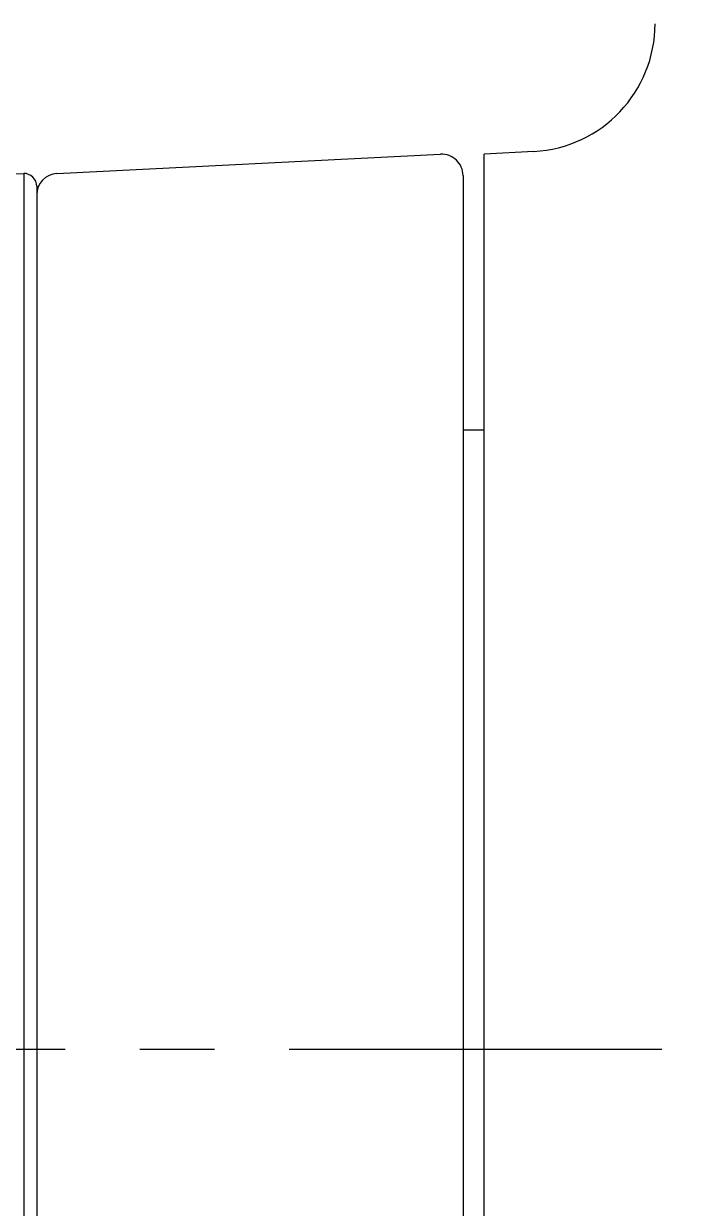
# Model space of a CAD drawing. Extents: x 21279 to 21873, y -1659 to -1239.
# Drawn here: x 21359.12 to 21374.6, y -1501.34 to -1473.55 of the extents above; entities that cross this region are included whole.
import ezdxf

# ---------------------------------------------------------------- set-up
doc = ezdxf.new("R2010")
doc.units = 0
doc.header["$LTSCALE"] = 7
doc.header["$MEASUREMENT"] = 0
doc.linetypes.add('CENTER', pattern=[2, 1.25, -0.25, 0.25, -0.25])
doc.layers.get('0').update_dxf_attribs({"color": 2, "linetype": 'CONTINUOUS'})
doc.layers.add('08_ALL_FEATURES', color=7, linetype='CONTINUOUS')
doc.layers.add('CL', color=1, linetype='CENTER')

msp = doc.modelspace()

# ---------------------------------------------------------------- linework, layer by layer
at = {"color": 7, "linetype": 'Continuous'}
for p, q in [((21359.903, -1477.06), (21368.903, -1476.61)), ((21359.122, -1477.06), (21359.122, -1518.107)), ((21359.428, -1477.36), (21359.428, -1517.807)), ((21369.428, -1477.109), (21369.428, -1518.058)), ((21369.928, -1481.604), (21369.928, -1479.604)), ((21369.928, -1515.604), (21369.928, -1481.604)), ((21369.928, -1483.083), (21369.428, -1483.083))]:
    msp.add_line(p, q, dxfattribs=at)
for centre, radius, start, end in [((21355.012, -1276.363), 200.739, 260.0739, 271.17307), ((21368.928, -1477.109), 0.5, 0, 92.8624), ((21359.128, -1477.36), 0.3, 0, 91.1736), ((21359.928, -1477.559), 0.5, 92.8624, 180)]:
    msp.add_arc(centre, radius, start, end, dxfattribs=at)
at = {"layer": '08_ALL_FEATURES', "color": 7, "linetype": 'Continuous'}
for p in [(21371.09, -1476.543), (21369.928, -1518.604)]:
    msp.add_line(p, (21369.928, -1476.604), dxfattribs=at)
msp.add_arc((21370.933, -1473.547), 3, 273.0022, 359.9974, dxfattribs=at)
at = {"layer": 'CL'}
msp.add_line((21309.346, -1497.604), (21619.661, -1497.604), dxfattribs=at)

doc.saveas('drawing.dxf')
